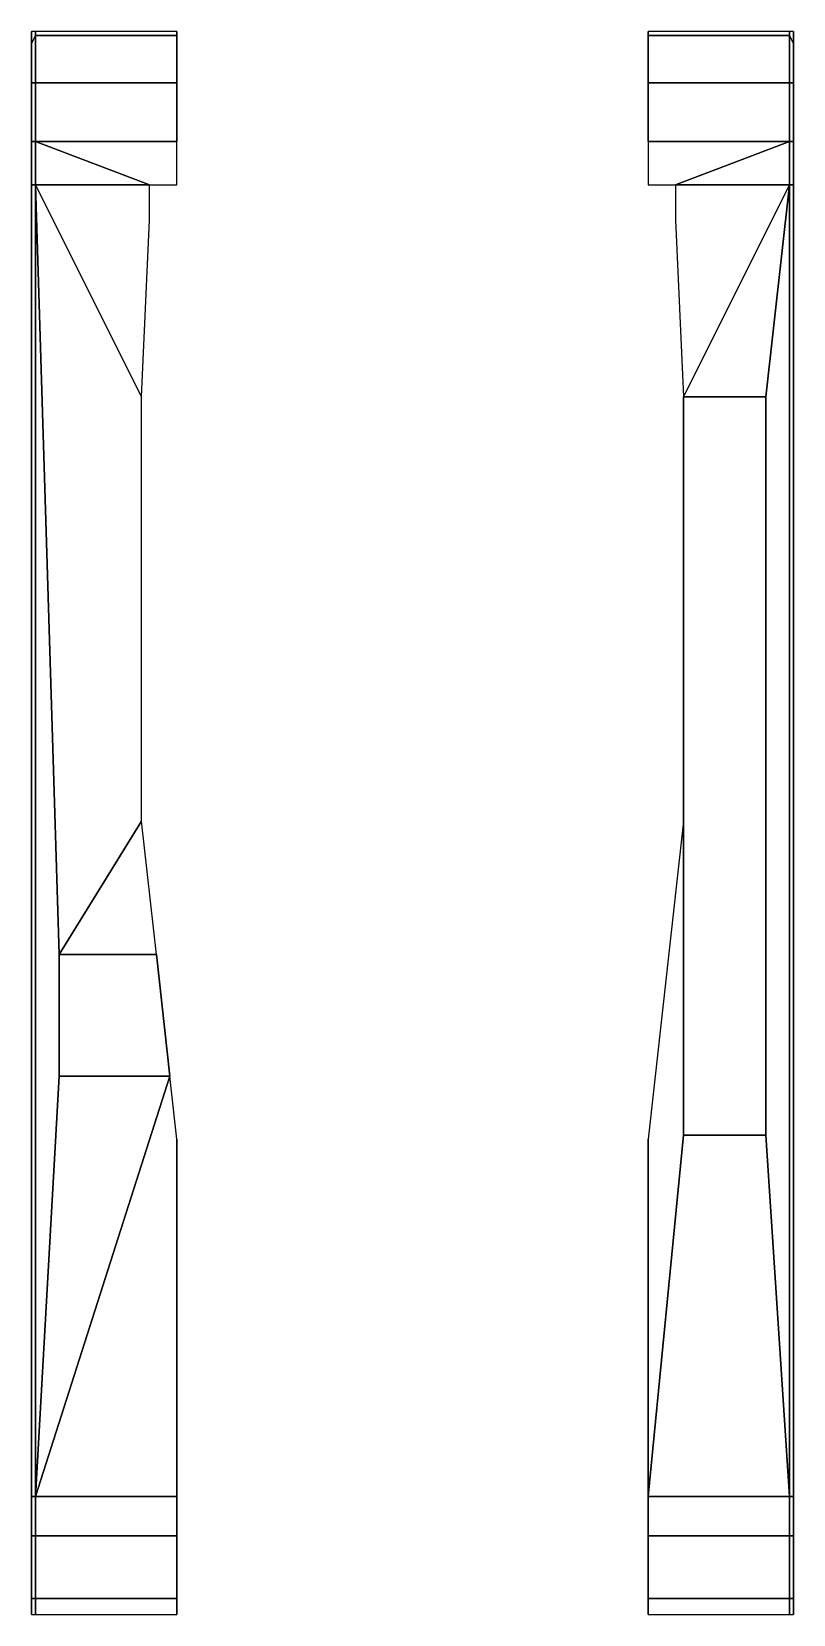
# Model space of a CAD drawing. Extents: x -0.97 to 0.97, y -2.04 to 1.99.
import ezdxf

# ---------------------------------------------------------------- set-up
doc = ezdxf.new("R2010")
doc.units = 0
doc.layers.add('FENDERS', color=6, linetype='CONTINUOUS')

msp = doc.modelspace()

# ---------------------------------------------------------------- linework, layer by layer
at = {"layer": 'FENDERS'}
for points in [[(-0.97, 1.96, 0.91), (-0.97, 1.99, 0.85), (-0.97, 1.99, 0.85), (-0.97, 1.94, 0.89)], [(-0.96, 1.98, 0.91), (-0.96, 1.99, 0.85), (-0.97, 1.99, 0.85), (-0.97, 1.96, 0.91)], [(-0.96, 1.86, 1), (-0.96, 1.98, 0.91), (-0.97, 1.96, 0.91), (-0.97, 1.86, 0.99)], [(-0.6, 1.98, 0.91), (-0.6, 1.99, 0.85), (-0.96, 1.99, 0.85), (-0.96, 1.98, 0.91)], [(-0.6, 1.86, 1), (-0.6, 1.98, 0.91), (-0.96, 1.98, 0.91), (-0.96, 1.86, 1)], [(-0.6, 1.81, 0.72), (-0.6, 1.81, 0.72), (-0.6, 1.99, 0.85), (-0.6, 1.98, 0.91)], [(-0.6, 1.81, 0.72), (-0.6, 1.81, 0.72), (-0.6, 1.98, 0.91), (-0.6, 1.86, 1)], [(0.96, 1.98, 0.91), (0.96, 1.99, 0.85), (0.6, 1.99, 0.85), (0.6, 1.98, 0.91)], [(0.6, 1.98, 0.91), (0.6, 1.99, 0.85), (0.6, 1.81, 0.72)], [(0.96, 1.86, 1), (0.96, 1.98, 0.91), (0.6, 1.98, 0.91), (0.6, 1.86, 1)], [(0.6, 1.86, 1), (0.6, 1.98, 0.91), (0.6, 1.81, 0.72)], [(0.97, 1.96, 0.91), (0.97, 1.99, 0.85), (0.96, 1.99, 0.85), (0.96, 1.98, 0.91)], [(0.97, 1.86, 0.99), (0.97, 1.96, 0.91), (0.96, 1.98, 0.91), (0.96, 1.86, 1)], [(0.97, 1.94, 0.89), (0.97, 1.99, 0.85), (0.97, 1.99, 0.85), (0.97, 1.96, 0.91)], [(-0.97, 1.86, 0.99), (-0.97, 1.96, 0.91), (-0.97, 1.94, 0.89), (-0.97, 1.86, 0.95)], [(0.97, 1.86, 0.95), (0.97, 1.94, 0.89), (0.97, 1.96, 0.91), (0.97, 1.86, 0.99)], [(-0.97, 1.71, 1.05), (-0.97, 1.86, 0.99), (-0.97, 1.86, 0.95), (-0.97, 1.71, 1)], [(-0.96, 1.71, 1.06), (-0.96, 1.86, 1), (-0.97, 1.86, 0.99), (-0.97, 1.71, 1.05)], [(-0.6, 1.71, 1.06), (-0.6, 1.86, 1), (-0.96, 1.86, 1), (-0.96, 1.71, 1.06)], [(-0.6, 1.81, 0.72), (-0.6, 1.81, 0.72), (-0.6, 1.86, 1), (-0.6, 1.71, 1.06)], [(0.96, 1.71, 1.06), (0.96, 1.86, 1), (0.6, 1.86, 1), (0.6, 1.71, 1.06)], [(0.6, 1.71, 1.06), (0.6, 1.86, 1), (0.6, 1.81, 0.72)], [(0.97, 1.71, 1.05), (0.97, 1.86, 0.99), (0.96, 1.86, 1), (0.96, 1.71, 1.06)], [(0.97, 1.71, 1), (0.97, 1.86, 0.95), (0.97, 1.86, 0.99), (0.97, 1.71, 1.05)], [(-0.96, 1.6, 1.07), (-0.96, 1.71, 1.06), (-0.97, 1.71, 1.05), (-0.97, 1.6, 1.06)], [(-0.97, 1.6, 1.06), (-0.97, 1.71, 1.05), (-0.97, 1.71, 1), (-0.97, 1.6, 1.02)], [(-0.6, 1.6, 1.07), (-0.6, 1.71, 1.06), (-0.96, 1.71, 1.06), (-0.67, 1.6, 1.07)], [(-0.67, 1.6, 1.07), (-0.67, 1.6, 1.07), (-0.96, 1.71, 1.06), (-0.96, 1.6, 1.07)], [(0.67, 1.6, 1.07), (0.96, 1.71, 1.06), (0.6, 1.71, 1.06), (0.6, 1.6, 1.07)], [(0.96, 1.6, 1.07), (0.96, 1.71, 1.06), (0.67, 1.6, 1.07)], [(0.97, 1.6, 1.06), (0.97, 1.71, 1.05), (0.96, 1.71, 1.06), (0.96, 1.6, 1.07)], [(0.97, 1.6, 1.02), (0.97, 1.71, 1), (0.97, 1.71, 1.05), (0.97, 1.6, 1.06)], [(-0.96, -1.74, 1.07), (-0.96, 1.6, 1.07), (-0.97, 1.6, 1.06), (-0.97, -1.74, 1.06)], [(-0.97, -1.74, 1.06), (-0.97, 1.6, 1.06), (-0.97, 1.6, 1.02), (-0.97, -1.74, 1.02)], [(-0.69, -0.02, 1.07), (-0.69, 1.06, 1.07), (-0.96, 1.6, 1.07), (-0.9, -0.36, 1.07)], [(-0.67, 1.51, 1.07), (-0.67, 1.6, 1.07), (-0.96, 1.6, 1.07), (-0.69, 1.06, 1.07)], [(-0.9, -0.67, 1.07), (-0.9, -0.36, 1.07), (-0.96, 1.6, 1.07), (-0.96, -1.74, 1.07)], [(0.69, 1.06, 1.07), (0.96, 1.6, 1.07), (0.67, 1.6, 1.07), (0.67, 1.51, 1.07)], [(0.9, 1.06, 1.07), (0.96, 1.6, 1.07), (0.96, 1.6, 1.07), (0.69, 1.06, 1.07)], [(0.96, -1.74, 1.07), (0.96, 1.6, 1.07), (0.9, 1.06, 1.07), (0.9, -0.82, 1.07)], [(0.97, -1.74, 1.06), (0.97, 1.6, 1.06), (0.96, 1.6, 1.07), (0.96, -1.74, 1.07)], [(0.97, -1.74, 1.02), (0.97, 1.6, 1.02), (0.97, 1.6, 1.06), (0.97, -1.74, 1.06)], [(0.9, -0.82, 1.2), (0.9, 1.06, 1.2), (0.69, 1.06, 1.2), (0.69, -0.82, 1.2)], [(0.69, -0.82, 1.2), (0.69, 1.06, 1.2), (0.69, 1.06, 1.07), (0.69, -0.82, 1.07)], [(0.9, 1.06, 1.2), (0.9, 1.06, 1.07), (0.69, 1.06, 1.07), (0.69, 1.06, 1.2)], [(0.9, -0.82, 1.07), (0.9, 1.06, 1.07), (0.9, 1.06, 1.2), (0.9, -0.82, 1.2)], [(-0.6522, -0.36, 1.07), (-0.69, -0.02, 1.07), (-0.69, -0.02, 1.07), (-0.9, -0.36, 1.07)], [(0.69, -0.82, 1.07), (0.69, -0.02, 1.07), (0.6, -0.83, 1.07), (0.6, -1.74, 1.07)], [(-0.6178, -0.67, 1.2), (-0.6522, -0.36, 1.2), (-0.9, -0.36, 1.2), (-0.9, -0.67, 1.2)], [(-0.9, -0.67, 1.2), (-0.9, -0.36, 1.2), (-0.9, -0.36, 1.07), (-0.9, -0.67, 1.07)], [(-0.6522, -0.36, 1.2), (-0.6522, -0.36, 1.07), (-0.9, -0.36, 1.07), (-0.9, -0.36, 1.2)], [(-0.6178, -0.67, 1.07), (-0.6522, -0.36, 1.07), (-0.6522, -0.36, 1.2), (-0.6178, -0.67, 1.2)], [(-0.6, -1.74, 1.07), (-0.6, -0.83, 1.07), (-0.6178, -0.67, 1.07), (-0.96, -1.74, 1.07)], [(-0.96, -1.74, 1.07), (-0.6178, -0.67, 1.07), (-0.9, -0.67, 1.07), (-0.96, -1.74, 1.07)], [(-0.6178, -0.67, 1.07), (-0.6178, -0.67, 1.2), (-0.9, -0.67, 1.2), (-0.9, -0.67, 1.07)], [(-0.6, -1.37, 0.9411), (-0.6, -1.37, 0.9411), (-0.6, -0.83, 1.07), (-0.6, -1.74, 1.07)], [(0.96, -1.74, 1.07), (0.9, -0.82, 1.07), (0.69, -0.82, 1.07), (0.6, -1.74, 1.07)], [(0.6, -1.74, 1.07), (0.6, -0.83, 1.07), (0.6, -1.37, 0.9411)], [(0.9, -0.82, 1.07), (0.9, -0.82, 1.2), (0.69, -0.82, 1.2), (0.69, -0.82, 1.07)], [(-0.6, -1.78, 0.86), (-0.6, -1.37, 0.9411), (-0.6, -1.74, 1.07), (-0.6, -1.84, 1.06)], [(0.6, -1.84, 1.06), (0.6, -1.74, 1.07), (0.6, -1.37, 0.9411), (0.6, -1.78, 0.86)], [(-0.97, -1.84, 1.05), (-0.97, -1.74, 1.06), (-0.97, -1.74, 1.02), (-0.97, -1.84, 1.01)], [(-0.96, -1.84, 1.06), (-0.96, -1.74, 1.07), (-0.97, -1.74, 1.06), (-0.97, -1.84, 1.05)], [(-0.6, -1.84, 1.06), (-0.6, -1.74, 1.07), (-0.96, -1.74, 1.07), (-0.96, -1.84, 1.06)], [(0.96, -1.84, 1.06), (0.96, -1.74, 1.07), (0.6, -1.74, 1.07), (0.6, -1.84, 1.06)], [(0.97, -1.84, 1.05), (0.97, -1.74, 1.06), (0.96, -1.74, 1.07), (0.96, -1.84, 1.06)], [(0.97, -1.84, 1.01), (0.97, -1.74, 1.02), (0.97, -1.74, 1.06), (0.97, -1.84, 1.05)], [(-0.6, -1.89, 0.79), (-0.6, -1.78, 0.86), (-0.6, -1.84, 1.06), (-0.6, -2, 0.99)], [(0.6, -2, 0.99), (0.6, -1.84, 1.06), (0.6, -1.78, 0.86), (0.6, -1.89, 0.79)], [(-0.96, -2, 0.99), (-0.96, -1.84, 1.06), (-0.97, -1.84, 1.05), (-0.97, -2, 0.98)], [(-0.97, -2, 0.98), (-0.97, -1.84, 1.05), (-0.97, -1.84, 1.01), (-0.97, -1.98, 0.94)], [(-0.6, -2, 0.99), (-0.6, -1.84, 1.06), (-0.96, -1.84, 1.06), (-0.96, -2, 0.99)], [(0.96, -2, 0.99), (0.96, -1.84, 1.06), (0.6, -1.84, 1.06), (0.6, -2, 0.99)], [(0.97, -2, 0.98), (0.97, -1.84, 1.05), (0.96, -1.84, 1.06), (0.96, -2, 0.99)], [(0.97, -1.98, 0.94), (0.97, -1.84, 1.01), (0.97, -1.84, 1.05), (0.97, -2, 0.98)], [(-0.6, -1.94, 0.68), (-0.6, -1.89, 0.79), (-0.6, -2, 0.99), (-0.6, -2.04, 0.96)], [(0.6, -2.04, 0.96), (0.6, -2, 0.99), (0.6, -1.89, 0.79), (0.6, -1.94, 0.68)], [(-0.97, -2.04, 0.95), (-0.97, -2, 0.98), (-0.97, -1.98, 0.94), (-0.97, -2.04, 0.89)], [(-0.96, -2.04, 0.96), (-0.96, -2, 0.99), (-0.97, -2, 0.98), (-0.97, -2.04, 0.95)], [(-0.6, -2.04, 0.96), (-0.6, -2, 0.99), (-0.96, -2, 0.99), (-0.96, -2.04, 0.96)], [(0.96, -2.04, 0.96), (0.96, -2, 0.99), (0.6, -2, 0.99), (0.6, -2.04, 0.96)], [(0.97, -2.04, 0.95), (0.97, -2, 0.98), (0.96, -2, 0.99), (0.96, -2.04, 0.96)], [(0.97, -2.04, 0.89), (0.97, -1.98, 0.94), (0.97, -2, 0.98), (0.97, -2.04, 0.95)]]:
    msp.add_3dface(points, dxfattribs=at)

doc.saveas('drawing.dxf')
